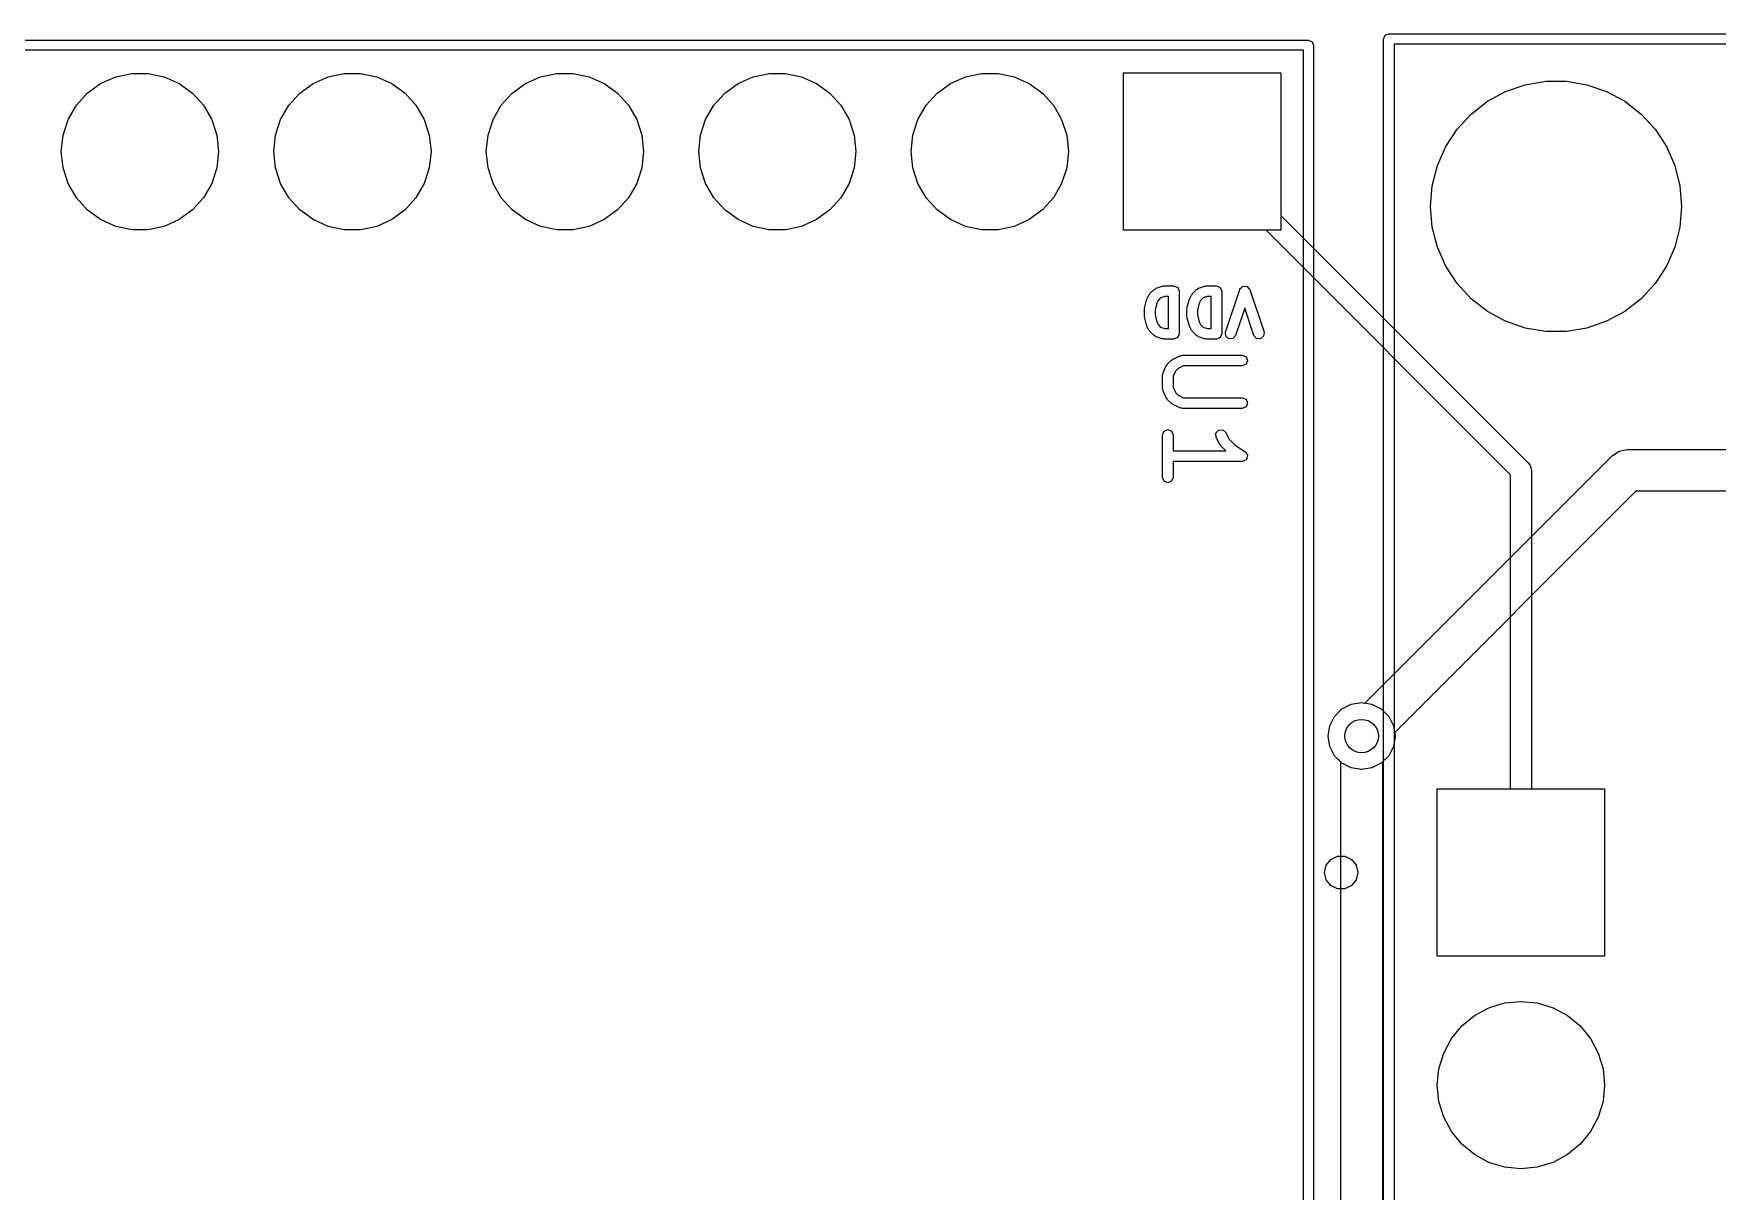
# Model space of a CAD drawing. Extents: x 105.8 to 166.7, y -105.6 to -53.8.
# Drawn here: x 121.92 to 142.05, y -67.67 to -53.84 of the extents above; entities that cross this region are included whole.
import ezdxf

# ---------------------------------------------------------------- set-up
doc = ezdxf.new("R2010")
doc.units = 0
doc.layers.add('BLACK', color=7, linetype='CONTINUOUS')

msp = doc.modelspace()

# ---------------------------------------------------------------- linework, layer by layer
at = {"layer": 'BLACK', "linetype": 'CONTINUOUS'}
for p, q in [((106.68, -53.915), (137.16, -53.915)), ((137.16, -53.915), (137.202, -53.9326)), ((137.202, -53.9326), (137.22, -53.975)), ((138.056, -53.9), (138.075, -53.8551)), ((138.056, -104.85), (138.056, -53.9)), ((138.075, -53.8551), (138.12, -53.8365)), ((138.12, -53.8365), (149.189, -53.8365)), ((137.1, -54.035), (106.74, -54.035)), ((137.1, -71.695), (137.1, -54.035)), ((137.22, -53.975), (137.22, -71.755)), ((138.183, -53.9635), (138.183, -104.786)), ((149.129, -53.9635), (138.183, -53.9635)), ((122.9, -54.3512), (123.092, -54.3103)), ((122.9, -54.3512), (123.092, -54.3103)), ((122.9, -54.3512), (123.092, -54.3103)), ((122.9, -54.3512), (123.092, -54.3103)), ((123.092, -54.3103), (123.288, -54.3103)), ((123.092, -54.3103), (123.288, -54.3103)), ((123.092, -54.3103), (123.288, -54.3103)), ((123.092, -54.3103), (123.288, -54.3103)), ((123.288, -54.3103), (123.48, -54.3512)), ((123.288, -54.3103), (123.48, -54.3512)), ((123.288, -54.3103), (123.48, -54.3512)), ((123.288, -54.3103), (123.48, -54.3512)), ((125.44, -54.3512), (125.632, -54.3103)), ((125.44, -54.3512), (125.632, -54.3103)), ((125.44, -54.3512), (125.632, -54.3103)), ((125.44, -54.3512), (125.632, -54.3103)), ((125.632, -54.3103), (125.828, -54.3103)), ((125.632, -54.3103), (125.828, -54.3103)), ((125.632, -54.3103), (125.828, -54.3103)), ((125.632, -54.3103), (125.828, -54.3103)), ((125.828, -54.3103), (126.02, -54.3512)), ((125.828, -54.3103), (126.02, -54.3512)), ((125.828, -54.3103), (126.02, -54.3512)), ((125.828, -54.3103), (126.02, -54.3512)), ((127.98, -54.3512), (128.172, -54.3103)), ((127.98, -54.3512), (128.172, -54.3103)), ((127.98, -54.3512), (128.172, -54.3103)), ((127.98, -54.3512), (128.172, -54.3103)), ((128.172, -54.3103), (128.368, -54.3103)), ((128.172, -54.3103), (128.368, -54.3103)), ((128.172, -54.3103), (128.368, -54.3103)), ((128.172, -54.3103), (128.368, -54.3103)), ((128.368, -54.3103), (128.56, -54.3512)), ((128.368, -54.3103), (128.56, -54.3512)), ((128.368, -54.3103), (128.56, -54.3512)), ((128.368, -54.3103), (128.56, -54.3512)), ((130.52, -54.3512), (130.712, -54.3103)), ((130.52, -54.3512), (130.712, -54.3103)), ((130.52, -54.3512), (130.712, -54.3103)), ((130.52, -54.3512), (130.712, -54.3103)), ((130.712, -54.3103), (130.908, -54.3103)), ((130.712, -54.3103), (130.908, -54.3103)), ((130.712, -54.3103), (130.908, -54.3103)), ((130.712, -54.3103), (130.908, -54.3103)), ((130.908, -54.3103), (131.1, -54.3512)), ((130.908, -54.3103), (131.1, -54.3512)), ((130.908, -54.3103), (131.1, -54.3512)), ((130.908, -54.3103), (131.1, -54.3512)), ((133.06, -54.3512), (133.252, -54.3103)), ((133.06, -54.3512), (133.252, -54.3103)), ((133.06, -54.3512), (133.252, -54.3103)), ((133.06, -54.3512), (133.252, -54.3103)), ((133.252, -54.3103), (133.448, -54.3103)), ((133.252, -54.3103), (133.448, -54.3103)), ((133.252, -54.3103), (133.448, -54.3103)), ((133.252, -54.3103), (133.448, -54.3103)), ((133.448, -54.3103), (133.64, -54.3512)), ((133.448, -54.3103), (133.64, -54.3512)), ((133.448, -54.3103), (133.64, -54.3512)), ((133.448, -54.3103), (133.64, -54.3512)), ((134.95, -56.1848), (134.95, -54.3052)), ((134.95, -54.3052), (136.83, -54.3052)), ((134.95, -56.1848), (134.95, -54.3052)), ((134.95, -54.3052), (136.83, -54.3052)), ((134.95, -56.1848), (134.95, -54.3052)), ((134.95, -54.3052), (136.83, -54.3052)), ((134.95, -56.1848), (134.95, -54.3052)), ((134.95, -54.3052), (136.83, -54.3052)), ((136.83, -54.3052), (136.83, -56.008)), ((136.83, -54.3052), (136.83, -56.1848)), ((136.83, -54.3052), (136.83, -56.1848)), ((136.83, -54.3052), (136.83, -56.1848)), ((122.43, -54.6926), (122.561, -54.5466)), ((122.43, -54.6926), (122.561, -54.5466)), ((122.43, -54.6926), (122.561, -54.5466)), ((122.43, -54.6926), (122.561, -54.5466)), ((122.561, -54.5466), (122.72, -54.4311)), ((122.561, -54.5466), (122.72, -54.4311)), ((122.561, -54.5466), (122.72, -54.4311)), ((122.561, -54.5466), (122.72, -54.4311)), ((122.72, -54.4311), (122.9, -54.3512)), ((122.72, -54.4311), (122.9, -54.3512)), ((122.72, -54.4311), (122.9, -54.3512)), ((122.72, -54.4311), (122.9, -54.3512)), ((123.48, -54.3512), (123.66, -54.4311)), ((123.48, -54.3512), (123.66, -54.4311)), ((123.48, -54.3512), (123.66, -54.4311)), ((123.48, -54.3512), (123.66, -54.4311)), ((123.66, -54.4311), (123.819, -54.5466)), ((123.66, -54.4311), (123.819, -54.5466)), ((123.66, -54.4311), (123.819, -54.5466)), ((123.66, -54.4311), (123.819, -54.5466)), ((123.819, -54.5466), (123.95, -54.6926)), ((123.819, -54.5466), (123.95, -54.6926)), ((123.819, -54.5466), (123.95, -54.6926)), ((123.819, -54.5466), (123.95, -54.6926)), ((124.97, -54.6926), (125.101, -54.5466)), ((124.97, -54.6926), (125.101, -54.5466)), ((124.97, -54.6926), (125.101, -54.5466)), ((124.97, -54.6926), (125.101, -54.5466)), ((125.101, -54.5466), (125.26, -54.4311)), ((125.101, -54.5466), (125.26, -54.4311)), ((125.101, -54.5466), (125.26, -54.4311)), ((125.101, -54.5466), (125.26, -54.4311)), ((125.26, -54.4311), (125.44, -54.3512)), ((125.26, -54.4311), (125.44, -54.3512)), ((125.26, -54.4311), (125.44, -54.3512)), ((125.26, -54.4311), (125.44, -54.3512)), ((126.02, -54.3512), (126.2, -54.4311)), ((126.02, -54.3512), (126.2, -54.4311)), ((126.02, -54.3512), (126.2, -54.4311)), ((126.02, -54.3512), (126.2, -54.4311)), ((126.2, -54.4311), (126.359, -54.5466)), ((126.2, -54.4311), (126.359, -54.5466)), ((126.2, -54.4311), (126.359, -54.5466)), ((126.2, -54.4311), (126.359, -54.5466)), ((126.359, -54.5466), (126.49, -54.6926)), ((126.359, -54.5466), (126.49, -54.6926)), ((126.359, -54.5466), (126.49, -54.6926)), ((126.359, -54.5466), (126.49, -54.6926)), ((127.51, -54.6926), (127.641, -54.5466)), ((127.51, -54.6926), (127.641, -54.5466)), ((127.51, -54.6926), (127.641, -54.5466)), ((127.51, -54.6926), (127.641, -54.5466)), ((127.641, -54.5466), (127.8, -54.4311)), ((127.641, -54.5466), (127.8, -54.4311)), ((127.641, -54.5466), (127.8, -54.4311)), ((127.641, -54.5466), (127.8, -54.4311)), ((127.8, -54.4311), (127.98, -54.3512)), ((127.8, -54.4311), (127.98, -54.3512)), ((127.8, -54.4311), (127.98, -54.3512)), ((127.8, -54.4311), (127.98, -54.3512)), ((128.56, -54.3512), (128.74, -54.4311)), ((128.56, -54.3512), (128.74, -54.4311)), ((128.56, -54.3512), (128.74, -54.4311)), ((128.56, -54.3512), (128.74, -54.4311)), ((128.74, -54.4311), (128.899, -54.5466)), ((128.74, -54.4311), (128.899, -54.5466)), ((128.74, -54.4311), (128.899, -54.5466)), ((128.74, -54.4311), (128.899, -54.5466)), ((128.899, -54.5466), (129.03, -54.6926)), ((128.899, -54.5466), (129.03, -54.6926)), ((128.899, -54.5466), (129.03, -54.6926)), ((128.899, -54.5466), (129.03, -54.6926)), ((130.05, -54.6926), (130.181, -54.5466)), ((130.05, -54.6926), (130.181, -54.5466)), ((130.05, -54.6926), (130.181, -54.5466)), ((130.05, -54.6926), (130.181, -54.5466)), ((130.181, -54.5466), (130.34, -54.4311)), ((130.181, -54.5466), (130.34, -54.4311)), ((130.181, -54.5466), (130.34, -54.4311)), ((130.181, -54.5466), (130.34, -54.4311)), ((130.34, -54.4311), (130.52, -54.3512)), ((130.34, -54.4311), (130.52, -54.3512)), ((130.34, -54.4311), (130.52, -54.3512)), ((130.34, -54.4311), (130.52, -54.3512)), ((131.1, -54.3512), (131.28, -54.4311)), ((131.1, -54.3512), (131.28, -54.4311)), ((131.1, -54.3512), (131.28, -54.4311)), ((131.1, -54.3512), (131.28, -54.4311)), ((131.28, -54.4311), (131.439, -54.5466)), ((131.28, -54.4311), (131.439, -54.5466)), ((131.28, -54.4311), (131.439, -54.5466)), ((131.28, -54.4311), (131.439, -54.5466)), ((131.439, -54.5466), (131.57, -54.6926)), ((131.439, -54.5466), (131.57, -54.6926)), ((131.439, -54.5466), (131.57, -54.6926)), ((131.439, -54.5466), (131.57, -54.6926)), ((132.59, -54.6926), (132.721, -54.5466)), ((132.59, -54.6926), (132.721, -54.5466)), ((132.59, -54.6926), (132.721, -54.5466)), ((132.59, -54.6926), (132.721, -54.5466)), ((132.721, -54.5466), (132.88, -54.4311)), ((132.721, -54.5466), (132.88, -54.4311)), ((132.721, -54.5466), (132.88, -54.4311)), ((132.721, -54.5466), (132.88, -54.4311)), ((132.88, -54.4311), (133.06, -54.3512)), ((132.88, -54.4311), (133.06, -54.3512)), ((132.88, -54.4311), (133.06, -54.3512)), ((132.88, -54.4311), (133.06, -54.3512)), ((133.64, -54.3512), (133.82, -54.4311)), ((133.64, -54.3512), (133.82, -54.4311)), ((133.64, -54.3512), (133.82, -54.4311)), ((133.64, -54.3512), (133.82, -54.4311)), ((133.82, -54.4311), (133.979, -54.5466)), ((133.82, -54.4311), (133.979, -54.5466)), ((133.82, -54.4311), (133.979, -54.5466)), ((133.82, -54.4311), (133.979, -54.5466)), ((133.979, -54.5466), (134.11, -54.6926)), ((133.979, -54.5466), (134.11, -54.6926)), ((133.979, -54.5466), (134.11, -54.6926)), ((133.979, -54.5466), (134.11, -54.6926)), ((139.3, -54.6442), (139.517, -54.5263)), ((139.3, -54.6442), (139.517, -54.5263)), ((139.517, -54.5263), (139.752, -54.4459)), ((139.517, -54.5263), (139.752, -54.4459)), ((139.752, -54.4459), (139.996, -54.4051)), ((139.752, -54.4459), (139.996, -54.4051)), ((139.996, -54.4051), (140.244, -54.4051)), ((139.996, -54.4051), (140.244, -54.4051)), ((140.244, -54.4051), (140.488, -54.4459)), ((140.244, -54.4051), (140.488, -54.4459)), ((140.488, -54.4459), (140.723, -54.5263)), ((140.488, -54.4459), (140.723, -54.5263)), ((140.723, -54.5263), (140.94, -54.6442)), ((140.723, -54.5263), (140.94, -54.6442)), ((122.331, -54.8627), (122.43, -54.6926)), ((122.331, -54.8627), (122.43, -54.6926)), ((122.331, -54.8627), (122.43, -54.6926)), ((122.331, -54.8627), (122.43, -54.6926)), ((123.95, -54.6926), (124.049, -54.8627)), ((123.95, -54.6926), (124.049, -54.8627)), ((123.95, -54.6926), (124.049, -54.8627)), ((123.95, -54.6926), (124.049, -54.8627)), ((124.871, -54.8627), (124.97, -54.6926)), ((124.871, -54.8627), (124.97, -54.6926)), ((124.871, -54.8627), (124.97, -54.6926)), ((124.871, -54.8627), (124.97, -54.6926)), ((126.49, -54.6926), (126.589, -54.8627)), ((126.49, -54.6926), (126.589, -54.8627)), ((126.49, -54.6926), (126.589, -54.8627)), ((126.49, -54.6926), (126.589, -54.8627)), ((127.411, -54.8627), (127.51, -54.6926)), ((127.411, -54.8627), (127.51, -54.6926)), ((127.411, -54.8627), (127.51, -54.6926)), ((127.411, -54.8627), (127.51, -54.6926)), ((129.03, -54.6926), (129.129, -54.8627)), ((129.03, -54.6926), (129.129, -54.8627)), ((129.03, -54.6926), (129.129, -54.8627)), ((129.03, -54.6926), (129.129, -54.8627)), ((129.951, -54.8627), (130.05, -54.6926)), ((129.951, -54.8627), (130.05, -54.6926)), ((129.951, -54.8627), (130.05, -54.6926)), ((129.951, -54.8627), (130.05, -54.6926)), ((131.57, -54.6926), (131.669, -54.8627)), ((131.57, -54.6926), (131.669, -54.8627)), ((131.57, -54.6926), (131.669, -54.8627)), ((131.57, -54.6926), (131.669, -54.8627)), ((132.491, -54.8627), (132.59, -54.6926)), ((132.491, -54.8627), (132.59, -54.6926)), ((132.491, -54.8627), (132.59, -54.6926)), ((132.491, -54.8627), (132.59, -54.6926)), ((134.11, -54.6926), (134.209, -54.8627)), ((134.11, -54.6926), (134.209, -54.8627)), ((134.11, -54.6926), (134.209, -54.8627)), ((134.11, -54.6926), (134.209, -54.8627)), ((139.104, -54.7964), (139.3, -54.6442)), ((139.104, -54.7964), (139.3, -54.6442)), ((140.94, -54.6442), (141.136, -54.7964)), ((140.94, -54.6442), (141.136, -54.7964)), ((122.271, -55.0496), (122.331, -54.8627)), ((122.271, -55.0496), (122.331, -54.8627)), ((122.271, -55.0496), (122.331, -54.8627)), ((122.271, -55.0496), (122.331, -54.8627)), ((124.049, -54.8627), (124.109, -55.0496)), ((124.049, -54.8627), (124.109, -55.0496)), ((124.049, -54.8627), (124.109, -55.0496)), ((124.049, -54.8627), (124.109, -55.0496)), ((124.811, -55.0496), (124.871, -54.8627)), ((124.811, -55.0496), (124.871, -54.8627)), ((124.811, -55.0496), (124.871, -54.8627)), ((124.811, -55.0496), (124.871, -54.8627)), ((126.589, -54.8627), (126.649, -55.0496)), ((126.589, -54.8627), (126.649, -55.0496)), ((126.589, -54.8627), (126.649, -55.0496)), ((126.589, -54.8627), (126.649, -55.0496)), ((127.351, -55.0496), (127.411, -54.8627)), ((127.351, -55.0496), (127.411, -54.8627)), ((127.351, -55.0496), (127.411, -54.8627)), ((127.351, -55.0496), (127.411, -54.8627)), ((129.129, -54.8627), (129.189, -55.0496)), ((129.129, -54.8627), (129.189, -55.0496)), ((129.129, -54.8627), (129.189, -55.0496)), ((129.129, -54.8627), (129.189, -55.0496)), ((129.891, -55.0496), (129.951, -54.8627)), ((129.891, -55.0496), (129.951, -54.8627)), ((129.891, -55.0496), (129.951, -54.8627)), ((129.891, -55.0496), (129.951, -54.8627)), ((131.669, -54.8627), (131.729, -55.0496)), ((131.669, -54.8627), (131.729, -55.0496)), ((131.669, -54.8627), (131.729, -55.0496)), ((131.669, -54.8627), (131.729, -55.0496)), ((132.431, -55.0496), (132.491, -54.8627)), ((132.431, -55.0496), (132.491, -54.8627)), ((132.431, -55.0496), (132.491, -54.8627)), ((132.431, -55.0496), (132.491, -54.8627)), ((134.209, -54.8627), (134.269, -55.0496)), ((134.209, -54.8627), (134.269, -55.0496)), ((134.209, -54.8627), (134.269, -55.0496)), ((134.209, -54.8627), (134.269, -55.0496)), ((138.936, -54.9787), (139.104, -54.7964)), ((138.936, -54.9787), (139.104, -54.7964)), ((141.136, -54.7964), (141.304, -54.9787)), ((141.136, -54.7964), (141.304, -54.9787)), ((122.25, -55.245), (122.271, -55.0496)), ((122.25, -55.245), (122.271, -55.0496)), ((122.25, -55.245), (122.271, -55.0496)), ((122.25, -55.245), (122.271, -55.0496)), ((124.109, -55.0496), (124.13, -55.245)), ((124.109, -55.0496), (124.13, -55.245)), ((124.109, -55.0496), (124.13, -55.245)), ((124.109, -55.0496), (124.13, -55.245)), ((124.79, -55.245), (124.811, -55.0496)), ((124.79, -55.245), (124.811, -55.0496)), ((124.79, -55.245), (124.811, -55.0496)), ((124.79, -55.245), (124.811, -55.0496)), ((126.649, -55.0496), (126.67, -55.245)), ((126.649, -55.0496), (126.67, -55.245)), ((126.649, -55.0496), (126.67, -55.245)), ((126.649, -55.0496), (126.67, -55.245)), ((127.33, -55.245), (127.351, -55.0496)), ((127.33, -55.245), (127.351, -55.0496)), ((127.33, -55.245), (127.351, -55.0496)), ((127.33, -55.245), (127.351, -55.0496)), ((129.189, -55.0496), (129.21, -55.245)), ((129.189, -55.0496), (129.21, -55.245)), ((129.189, -55.0496), (129.21, -55.245)), ((129.189, -55.0496), (129.21, -55.245)), ((129.87, -55.245), (129.891, -55.0496)), ((129.87, -55.245), (129.891, -55.0496)), ((129.87, -55.245), (129.891, -55.0496)), ((129.87, -55.245), (129.891, -55.0496)), ((131.729, -55.0496), (131.75, -55.245)), ((131.729, -55.0496), (131.75, -55.245)), ((131.729, -55.0496), (131.75, -55.245)), ((131.729, -55.0496), (131.75, -55.245)), ((132.41, -55.245), (132.431, -55.0496)), ((132.41, -55.245), (132.431, -55.0496)), ((132.41, -55.245), (132.431, -55.0496)), ((132.41, -55.245), (132.431, -55.0496)), ((134.269, -55.0496), (134.29, -55.245)), ((134.269, -55.0496), (134.29, -55.245)), ((134.269, -55.0496), (134.29, -55.245)), ((134.269, -55.0496), (134.29, -55.245)), ((138.801, -55.1861), (138.936, -54.9787)), ((138.801, -55.1861), (138.936, -54.9787)), ((141.304, -54.9787), (141.439, -55.1861)), ((141.304, -54.9787), (141.439, -55.1861)), ((122.271, -55.4404), (122.25, -55.245)), ((122.271, -55.4404), (122.25, -55.245)), ((122.271, -55.4404), (122.25, -55.245)), ((122.271, -55.4404), (122.25, -55.245)), ((124.13, -55.245), (124.109, -55.4404)), ((124.13, -55.245), (124.109, -55.4404)), ((124.13, -55.245), (124.109, -55.4404)), ((124.13, -55.245), (124.109, -55.4404)), ((124.811, -55.4404), (124.79, -55.245)), ((124.811, -55.4404), (124.79, -55.245)), ((124.811, -55.4404), (124.79, -55.245)), ((124.811, -55.4404), (124.79, -55.245)), ((126.67, -55.245), (126.649, -55.4404)), ((126.67, -55.245), (126.649, -55.4404)), ((126.67, -55.245), (126.649, -55.4404)), ((126.67, -55.245), (126.649, -55.4404)), ((127.351, -55.4404), (127.33, -55.245)), ((127.351, -55.4404), (127.33, -55.245)), ((127.351, -55.4404), (127.33, -55.245)), ((127.351, -55.4404), (127.33, -55.245)), ((129.21, -55.245), (129.189, -55.4404)), ((129.21, -55.245), (129.189, -55.4404)), ((129.21, -55.245), (129.189, -55.4404)), ((129.21, -55.245), (129.189, -55.4404)), ((129.891, -55.4404), (129.87, -55.245)), ((129.891, -55.4404), (129.87, -55.245)), ((129.891, -55.4404), (129.87, -55.245)), ((129.891, -55.4404), (129.87, -55.245)), ((131.75, -55.245), (131.729, -55.4404)), ((131.75, -55.245), (131.729, -55.4404)), ((131.75, -55.245), (131.729, -55.4404)), ((131.75, -55.245), (131.729, -55.4404)), ((132.431, -55.4404), (132.41, -55.245)), ((132.431, -55.4404), (132.41, -55.245)), ((132.431, -55.4404), (132.41, -55.245)), ((132.431, -55.4404), (132.41, -55.245)), ((134.29, -55.245), (134.269, -55.4404)), ((134.29, -55.245), (134.269, -55.4404)), ((134.29, -55.245), (134.269, -55.4404)), ((134.29, -55.245), (134.269, -55.4404)), ((138.701, -55.413), (138.801, -55.1861)), ((138.701, -55.413), (138.801, -55.1861)), ((141.439, -55.1861), (141.539, -55.413)), ((141.439, -55.1861), (141.539, -55.413)), ((122.331, -55.6273), (122.271, -55.4404)), ((122.331, -55.6273), (122.271, -55.4404)), ((122.331, -55.6273), (122.271, -55.4404)), ((122.331, -55.6273), (122.271, -55.4404)), ((124.109, -55.4404), (124.049, -55.6273)), ((124.109, -55.4404), (124.049, -55.6273)), ((124.109, -55.4404), (124.049, -55.6273)), ((124.109, -55.4404), (124.049, -55.6273)), ((124.871, -55.6273), (124.811, -55.4404)), ((124.871, -55.6273), (124.811, -55.4404)), ((124.871, -55.6273), (124.811, -55.4404)), ((124.871, -55.6273), (124.811, -55.4404)), ((126.649, -55.4404), (126.589, -55.6273)), ((126.649, -55.4404), (126.589, -55.6273)), ((126.649, -55.4404), (126.589, -55.6273)), ((126.649, -55.4404), (126.589, -55.6273)), ((127.411, -55.6273), (127.351, -55.4404)), ((127.411, -55.6273), (127.351, -55.4404)), ((127.411, -55.6273), (127.351, -55.4404)), ((127.411, -55.6273), (127.351, -55.4404)), ((129.189, -55.4404), (129.129, -55.6273)), ((129.189, -55.4404), (129.129, -55.6273)), ((129.189, -55.4404), (129.129, -55.6273)), ((129.189, -55.4404), (129.129, -55.6273)), ((129.951, -55.6273), (129.891, -55.4404)), ((129.951, -55.6273), (129.891, -55.4404)), ((129.951, -55.6273), (129.891, -55.4404)), ((129.951, -55.6273), (129.891, -55.4404)), ((131.729, -55.4404), (131.669, -55.6273)), ((131.729, -55.4404), (131.669, -55.6273)), ((131.729, -55.4404), (131.669, -55.6273)), ((131.729, -55.4404), (131.669, -55.6273)), ((132.491, -55.6273), (132.431, -55.4404)), ((132.491, -55.6273), (132.431, -55.4404)), ((132.491, -55.6273), (132.431, -55.4404)), ((132.491, -55.6273), (132.431, -55.4404)), ((134.269, -55.4404), (134.209, -55.6273)), ((134.269, -55.4404), (134.209, -55.6273)), ((134.269, -55.4404), (134.209, -55.6273)), ((134.269, -55.4404), (134.209, -55.6273)), ((138.64, -55.6531), (138.701, -55.413)), ((138.64, -55.6531), (138.701, -55.413)), ((141.539, -55.413), (141.6, -55.6531)), ((141.539, -55.413), (141.6, -55.6531)), ((122.43, -55.7974), (122.331, -55.6273)), ((122.43, -55.7974), (122.331, -55.6273)), ((122.43, -55.7974), (122.331, -55.6273)), ((122.43, -55.7974), (122.331, -55.6273)), ((124.049, -55.6273), (123.95, -55.7974)), ((124.049, -55.6273), (123.95, -55.7974)), ((124.049, -55.6273), (123.95, -55.7974)), ((124.049, -55.6273), (123.95, -55.7974)), ((124.97, -55.7974), (124.871, -55.6273)), ((124.97, -55.7974), (124.871, -55.6273)), ((124.97, -55.7974), (124.871, -55.6273)), ((124.97, -55.7974), (124.871, -55.6273)), ((126.589, -55.6273), (126.49, -55.7974)), ((126.589, -55.6273), (126.49, -55.7974)), ((126.589, -55.6273), (126.49, -55.7974)), ((126.589, -55.6273), (126.49, -55.7974)), ((127.51, -55.7974), (127.411, -55.6273)), ((127.51, -55.7974), (127.411, -55.6273)), ((127.51, -55.7974), (127.411, -55.6273)), ((127.51, -55.7974), (127.411, -55.6273)), ((129.129, -55.6273), (129.03, -55.7974)), ((129.129, -55.6273), (129.03, -55.7974)), ((129.129, -55.6273), (129.03, -55.7974)), ((129.129, -55.6273), (129.03, -55.7974)), ((130.05, -55.7974), (129.951, -55.6273)), ((130.05, -55.7974), (129.951, -55.6273)), ((130.05, -55.7974), (129.951, -55.6273)), ((130.05, -55.7974), (129.951, -55.6273)), ((131.669, -55.6273), (131.57, -55.7974)), ((131.669, -55.6273), (131.57, -55.7974)), ((131.669, -55.6273), (131.57, -55.7974)), ((131.669, -55.6273), (131.57, -55.7974)), ((132.59, -55.7974), (132.491, -55.6273)), ((132.59, -55.7974), (132.491, -55.6273)), ((132.59, -55.7974), (132.491, -55.6273)), ((132.59, -55.7974), (132.491, -55.6273)), ((134.209, -55.6273), (134.11, -55.7974)), ((134.209, -55.6273), (134.11, -55.7974)), ((134.209, -55.6273), (134.11, -55.7974)), ((134.209, -55.6273), (134.11, -55.7974)), ((138.62, -55.9), (138.64, -55.6531)), ((138.62, -55.9), (138.64, -55.6531)), ((141.6, -55.6531), (141.62, -55.9)), ((141.6, -55.6531), (141.62, -55.9)), ((122.561, -55.9434), (122.43, -55.7974)), ((122.561, -55.9434), (122.43, -55.7974)), ((122.561, -55.9434), (122.43, -55.7974)), ((122.561, -55.9434), (122.43, -55.7974)), ((122.72, -56.0589), (122.561, -55.9434)), ((122.72, -56.0589), (122.561, -55.9434)), ((122.72, -56.0589), (122.561, -55.9434)), ((122.72, -56.0589), (122.561, -55.9434)), ((123.819, -55.9434), (123.66, -56.0589)), ((123.819, -55.9434), (123.66, -56.0589)), ((123.819, -55.9434), (123.66, -56.0589)), ((123.819, -55.9434), (123.66, -56.0589)), ((123.95, -55.7974), (123.819, -55.9434)), ((123.95, -55.7974), (123.819, -55.9434)), ((123.95, -55.7974), (123.819, -55.9434)), ((123.95, -55.7974), (123.819, -55.9434)), ((125.101, -55.9434), (124.97, -55.7974)), ((125.101, -55.9434), (124.97, -55.7974)), ((125.101, -55.9434), (124.97, -55.7974)), ((125.101, -55.9434), (124.97, -55.7974)), ((125.26, -56.0589), (125.101, -55.9434)), ((125.26, -56.0589), (125.101, -55.9434)), ((125.26, -56.0589), (125.101, -55.9434)), ((125.26, -56.0589), (125.101, -55.9434)), ((126.359, -55.9434), (126.2, -56.0589)), ((126.359, -55.9434), (126.2, -56.0589)), ((126.359, -55.9434), (126.2, -56.0589)), ((126.359, -55.9434), (126.2, -56.0589)), ((126.49, -55.7974), (126.359, -55.9434)), ((126.49, -55.7974), (126.359, -55.9434)), ((126.49, -55.7974), (126.359, -55.9434)), ((126.49, -55.7974), (126.359, -55.9434)), ((127.641, -55.9434), (127.51, -55.7974)), ((127.641, -55.9434), (127.51, -55.7974)), ((127.641, -55.9434), (127.51, -55.7974)), ((127.641, -55.9434), (127.51, -55.7974)), ((127.8, -56.0589), (127.641, -55.9434)), ((127.8, -56.0589), (127.641, -55.9434)), ((127.8, -56.0589), (127.641, -55.9434)), ((127.8, -56.0589), (127.641, -55.9434)), ((128.899, -55.9434), (128.74, -56.0589)), ((128.899, -55.9434), (128.74, -56.0589)), ((128.899, -55.9434), (128.74, -56.0589)), ((128.899, -55.9434), (128.74, -56.0589)), ((129.03, -55.7974), (128.899, -55.9434)), ((129.03, -55.7974), (128.899, -55.9434)), ((129.03, -55.7974), (128.899, -55.9434)), ((129.03, -55.7974), (128.899, -55.9434)), ((130.181, -55.9434), (130.05, -55.7974)), ((130.181, -55.9434), (130.05, -55.7974)), ((130.181, -55.9434), (130.05, -55.7974)), ((130.181, -55.9434), (130.05, -55.7974)), ((130.34, -56.0589), (130.181, -55.9434)), ((130.34, -56.0589), (130.181, -55.9434)), ((130.34, -56.0589), (130.181, -55.9434)), ((130.34, -56.0589), (130.181, -55.9434)), ((131.439, -55.9434), (131.28, -56.0589)), ((131.439, -55.9434), (131.28, -56.0589)), ((131.439, -55.9434), (131.28, -56.0589)), ((131.439, -55.9434), (131.28, -56.0589)), ((131.57, -55.7974), (131.439, -55.9434)), ((131.57, -55.7974), (131.439, -55.9434)), ((131.57, -55.7974), (131.439, -55.9434)), ((131.57, -55.7974), (131.439, -55.9434)), ((132.721, -55.9434), (132.59, -55.7974)), ((132.721, -55.9434), (132.59, -55.7974)), ((132.721, -55.9434), (132.59, -55.7974)), ((132.721, -55.9434), (132.59, -55.7974)), ((132.88, -56.0589), (132.721, -55.9434)), ((132.88, -56.0589), (132.721, -55.9434)), ((132.88, -56.0589), (132.721, -55.9434)), ((132.88, -56.0589), (132.721, -55.9434)), ((133.979, -55.9434), (133.82, -56.0589)), ((133.979, -55.9434), (133.82, -56.0589)), ((133.979, -55.9434), (133.82, -56.0589)), ((133.979, -55.9434), (133.82, -56.0589)), ((134.11, -55.7974), (133.979, -55.9434)), ((134.11, -55.7974), (133.979, -55.9434)), ((134.11, -55.7974), (133.979, -55.9434)), ((134.11, -55.7974), (133.979, -55.9434)), ((138.64, -56.1469), (138.62, -55.9)), ((138.64, -56.1469), (138.62, -55.9)), ((141.62, -55.9), (141.6, -56.1469)), ((141.62, -55.9), (141.6, -56.1469)), ((122.9, -56.1388), (122.72, -56.0589)), ((122.9, -56.1388), (122.72, -56.0589)), ((122.9, -56.1388), (122.72, -56.0589)), ((122.9, -56.1388), (122.72, -56.0589)), ((123.092, -56.1797), (122.9, -56.1388)), ((123.092, -56.1797), (122.9, -56.1388)), ((123.092, -56.1797), (122.9, -56.1388)), ((123.092, -56.1797), (122.9, -56.1388)), ((123.48, -56.1388), (123.288, -56.1797)), ((123.48, -56.1388), (123.288, -56.1797)), ((123.48, -56.1388), (123.288, -56.1797)), ((123.48, -56.1388), (123.288, -56.1797)), ((123.66, -56.0589), (123.48, -56.1388)), ((123.66, -56.0589), (123.48, -56.1388)), ((123.66, -56.0589), (123.48, -56.1388)), ((123.66, -56.0589), (123.48, -56.1388)), ((125.44, -56.1388), (125.26, -56.0589)), ((125.44, -56.1388), (125.26, -56.0589)), ((125.44, -56.1388), (125.26, -56.0589)), ((125.44, -56.1388), (125.26, -56.0589)), ((125.632, -56.1797), (125.44, -56.1388)), ((125.632, -56.1797), (125.44, -56.1388)), ((125.632, -56.1797), (125.44, -56.1388)), ((125.632, -56.1797), (125.44, -56.1388)), ((126.02, -56.1388), (125.828, -56.1797)), ((126.02, -56.1388), (125.828, -56.1797)), ((126.02, -56.1388), (125.828, -56.1797)), ((126.02, -56.1388), (125.828, -56.1797)), ((126.2, -56.0589), (126.02, -56.1388)), ((126.2, -56.0589), (126.02, -56.1388)), ((126.2, -56.0589), (126.02, -56.1388)), ((126.2, -56.0589), (126.02, -56.1388)), ((127.98, -56.1388), (127.8, -56.0589)), ((127.98, -56.1388), (127.8, -56.0589)), ((127.98, -56.1388), (127.8, -56.0589)), ((127.98, -56.1388), (127.8, -56.0589)), ((128.172, -56.1797), (127.98, -56.1388)), ((128.172, -56.1797), (127.98, -56.1388)), ((128.172, -56.1797), (127.98, -56.1388)), ((128.172, -56.1797), (127.98, -56.1388)), ((128.56, -56.1388), (128.368, -56.1797)), ((128.56, -56.1388), (128.368, -56.1797)), ((128.56, -56.1388), (128.368, -56.1797)), ((128.56, -56.1388), (128.368, -56.1797)), ((128.74, -56.0589), (128.56, -56.1388)), ((128.74, -56.0589), (128.56, -56.1388)), ((128.74, -56.0589), (128.56, -56.1388)), ((128.74, -56.0589), (128.56, -56.1388)), ((130.52, -56.1388), (130.34, -56.0589)), ((130.52, -56.1388), (130.34, -56.0589)), ((130.52, -56.1388), (130.34, -56.0589)), ((130.52, -56.1388), (130.34, -56.0589)), ((130.712, -56.1797), (130.52, -56.1388)), ((130.712, -56.1797), (130.52, -56.1388)), ((130.712, -56.1797), (130.52, -56.1388)), ((130.712, -56.1797), (130.52, -56.1388)), ((131.1, -56.1388), (130.908, -56.1797)), ((131.1, -56.1388), (130.908, -56.1797)), ((131.1, -56.1388), (130.908, -56.1797)), ((131.1, -56.1388), (130.908, -56.1797)), ((131.28, -56.0589), (131.1, -56.1388)), ((131.28, -56.0589), (131.1, -56.1388)), ((131.28, -56.0589), (131.1, -56.1388)), ((131.28, -56.0589), (131.1, -56.1388)), ((133.06, -56.1388), (132.88, -56.0589)), ((133.06, -56.1388), (132.88, -56.0589)), ((133.06, -56.1388), (132.88, -56.0589)), ((133.06, -56.1388), (132.88, -56.0589)), ((133.252, -56.1797), (133.06, -56.1388)), ((133.252, -56.1797), (133.06, -56.1388)), ((133.252, -56.1797), (133.06, -56.1388)), ((133.252, -56.1797), (133.06, -56.1388)), ((133.64, -56.1388), (133.448, -56.1797)), ((133.64, -56.1388), (133.448, -56.1797)), ((133.64, -56.1388), (133.448, -56.1797)), ((133.64, -56.1388), (133.448, -56.1797)), ((133.82, -56.0589), (133.64, -56.1388)), ((133.82, -56.0589), (133.64, -56.1388)), ((133.82, -56.0589), (133.64, -56.1388)), ((133.82, -56.0589), (133.64, -56.1388)), ((136.83, -56.008), (139.788, -58.9666)), ((138.701, -56.387), (138.64, -56.1469)), ((138.701, -56.387), (138.64, -56.1469)), ((141.6, -56.1469), (141.539, -56.387)), ((141.6, -56.1469), (141.539, -56.387)), ((123.288, -56.1797), (123.092, -56.1797)), ((123.288, -56.1797), (123.092, -56.1797)), ((123.288, -56.1797), (123.092, -56.1797)), ((123.288, -56.1797), (123.092, -56.1797)), ((125.828, -56.1797), (125.632, -56.1797)), ((125.828, -56.1797), (125.632, -56.1797)), ((125.828, -56.1797), (125.632, -56.1797)), ((125.828, -56.1797), (125.632, -56.1797)), ((128.368, -56.1797), (128.172, -56.1797)), ((128.368, -56.1797), (128.172, -56.1797)), ((128.368, -56.1797), (128.172, -56.1797)), ((128.368, -56.1797), (128.172, -56.1797)), ((130.908, -56.1797), (130.712, -56.1797)), ((130.908, -56.1797), (130.712, -56.1797)), ((130.908, -56.1797), (130.712, -56.1797)), ((130.908, -56.1797), (130.712, -56.1797)), ((133.448, -56.1797), (133.252, -56.1797)), ((133.448, -56.1797), (133.252, -56.1797)), ((133.448, -56.1797), (133.252, -56.1797)), ((133.448, -56.1797), (133.252, -56.1797)), ((136.653, -56.1848), (134.95, -56.1848)), ((136.83, -56.1848), (134.95, -56.1848)), ((136.83, -56.1848), (134.95, -56.1848)), ((136.83, -56.1848), (134.95, -56.1848)), ((139.575, -59.1068), (136.653, -56.1848)), ((138.801, -56.6139), (138.701, -56.387)), ((138.801, -56.6139), (138.701, -56.387)), ((141.539, -56.387), (141.439, -56.6139)), ((141.539, -56.387), (141.439, -56.6139)), ((138.936, -56.8213), (138.801, -56.6139)), ((138.936, -56.8213), (138.801, -56.6139)), ((141.439, -56.6139), (141.304, -56.8213)), ((141.439, -56.6139), (141.304, -56.8213)), ((135.228, -57.0075), (135.253, -56.9592)), ((135.253, -56.9592), (135.261, -56.9523)), ((135.261, -56.9523), (135.265, -56.9427)), ((135.265, -56.9427), (135.313, -56.8943)), ((135.313, -56.8943), (135.327, -56.8886)), ((135.327, -56.8886), (135.338, -56.8789)), ((135.338, -56.8789), (135.41, -56.8547)), ((135.41, -56.8547), (135.421, -56.8555)), ((135.421, -56.8555), (135.43, -56.8515)), ((135.43, -56.8515), (135.551, -56.8515)), ((135.551, -56.8515), (135.596, -56.8701)), ((135.596, -56.8701), (135.615, -56.915)), ((135.615, -56.915), (135.615, -57.423)), ((135.736, -57.0075), (135.761, -56.9592)), ((135.761, -56.9592), (135.769, -56.9523)), ((135.769, -56.9523), (135.773, -56.9427)), ((135.773, -56.9427), (135.821, -56.8943)), ((135.821, -56.8943), (135.835, -56.8886)), ((135.835, -56.8886), (135.846, -56.8789)), ((135.846, -56.8789), (135.918, -56.8547)), ((135.918, -56.8547), (135.929, -56.8555)), ((135.929, -56.8555), (135.938, -56.8515)), ((135.938, -56.8515), (136.059, -56.8515)), ((136.059, -56.8515), (136.104, -56.8701)), ((136.104, -56.8701), (136.123, -56.915)), ((136.123, -56.915), (136.123, -57.423)), ((136.168, -57.4029), (136.338, -56.8949)), ((136.338, -56.8949), (136.341, -56.8913)), ((136.341, -56.8866), (136.356, -56.8734)), ((136.341, -56.8913), (136.341, -56.8866)), ((136.356, -56.8734), (136.37, -56.8582)), ((136.37, -56.8582), (136.374, -56.8579)), ((136.374, -56.8579), (136.378, -56.8547)), ((136.378, -56.8547), (136.398, -56.8562)), ((136.398, -56.8562), (136.418, -56.8547)), ((136.418, -56.8547), (136.422, -56.8579)), ((136.422, -56.8579), (136.426, -56.8582)), ((136.426, -56.8582), (136.44, -56.8734)), ((136.44, -56.8734), (136.455, -56.8866)), ((136.455, -56.8866), (136.455, -56.8913)), ((136.455, -56.8913), (136.458, -56.8949)), ((136.458, -56.8949), (136.628, -57.4029)), ((139.104, -57.0036), (138.936, -56.8213)), ((139.104, -57.0036), (138.936, -56.8213)), ((141.304, -56.8213), (141.136, -57.0036)), ((141.304, -56.8213), (141.136, -57.0036)), ((135.198, -57.1327), (135.201, -57.1253)), ((135.198, -57.2053), (135.198, -57.1327)), ((135.199, -57.1173), (135.224, -57.0205)), ((135.201, -57.1253), (135.199, -57.1173)), ((135.224, -57.0205), (135.228, -57.0147)), ((135.228, -57.0147), (135.228, -57.0075)), ((135.345, -57.0581), (135.325, -57.1405)), ((135.325, -57.1405), (135.325, -57.1975)), ((135.362, -57.0252), (135.345, -57.0581)), ((135.392, -56.9947), (135.362, -57.0252)), ((135.441, -56.9785), (135.392, -56.9947)), ((135.488, -56.9785), (135.441, -56.9785)), ((135.488, -57.3595), (135.488, -56.9785)), ((135.706, -57.1327), (135.709, -57.1253)), ((135.706, -57.2053), (135.706, -57.1327)), ((135.707, -57.1173), (135.732, -57.0205)), ((135.709, -57.1253), (135.707, -57.1173)), ((135.732, -57.0205), (135.736, -57.0147)), ((135.736, -57.0147), (135.736, -57.0075)), ((135.853, -57.0581), (135.833, -57.1405)), ((135.833, -57.1405), (135.833, -57.1975)), ((135.87, -57.0252), (135.853, -57.0581)), ((135.9, -56.9947), (135.87, -57.0252)), ((135.949, -56.9785), (135.9, -56.9947)), ((135.996, -56.9785), (135.949, -56.9785)), ((135.996, -57.3595), (135.996, -56.9785)), ((136.398, -57.1158), (136.289, -57.4431)), ((136.507, -57.4431), (136.398, -57.1158)), ((139.3, -57.1557), (139.104, -57.0036)), ((139.3, -57.1557), (139.104, -57.0036)), ((139.517, -57.2737), (139.3, -57.1557)), ((139.517, -57.2737), (139.3, -57.1557)), ((140.94, -57.1557), (140.723, -57.2737)), ((140.94, -57.1557), (140.723, -57.2737)), ((141.136, -57.0036), (140.94, -57.1557)), ((141.136, -57.0036), (140.94, -57.1557)), ((135.201, -57.2127), (135.198, -57.2053)), ((135.199, -57.2207), (135.201, -57.2127)), ((135.224, -57.3174), (135.199, -57.2207)), ((135.228, -57.3232), (135.224, -57.3174)), ((135.228, -57.3304), (135.228, -57.3232)), ((135.253, -57.3788), (135.228, -57.3304)), ((135.325, -57.1975), (135.345, -57.2799)), ((135.345, -57.2799), (135.362, -57.3128)), ((135.362, -57.3128), (135.392, -57.3433)), ((135.392, -57.3433), (135.441, -57.3595)), ((135.441, -57.3595), (135.488, -57.3595)), ((135.709, -57.2127), (135.706, -57.2053)), ((135.707, -57.2207), (135.709, -57.2127)), ((135.732, -57.3174), (135.707, -57.2207)), ((135.736, -57.3232), (135.732, -57.3174)), ((135.736, -57.3304), (135.736, -57.3232)), ((135.761, -57.3788), (135.736, -57.3304)), ((135.833, -57.1975), (135.853, -57.2799)), ((135.853, -57.2799), (135.87, -57.3128)), ((135.87, -57.3128), (135.9, -57.3433)), ((135.9, -57.3433), (135.949, -57.3595)), ((135.949, -57.3595), (135.996, -57.3595)), ((139.752, -57.3541), (139.517, -57.2737)), ((139.752, -57.3541), (139.517, -57.2737)), ((139.996, -57.3949), (139.752, -57.3541)), ((139.996, -57.3949), (139.752, -57.3541)), ((140.488, -57.3541), (140.244, -57.3949)), ((140.488, -57.3541), (140.244, -57.3949)), ((140.723, -57.2737), (140.488, -57.3541)), ((140.723, -57.2737), (140.488, -57.3541)), ((135.261, -57.3857), (135.253, -57.3788)), ((135.265, -57.3953), (135.261, -57.3857)), ((135.313, -57.4437), (135.265, -57.3953)), ((135.327, -57.4494), (135.313, -57.4437)), ((135.338, -57.459), (135.327, -57.4494)), ((135.41, -57.4832), (135.338, -57.459)), ((135.421, -57.4825), (135.41, -57.4832)), ((135.43, -57.4865), (135.421, -57.4825)), ((135.551, -57.4865), (135.43, -57.4865)), ((135.596, -57.4679), (135.551, -57.4865)), ((135.615, -57.423), (135.596, -57.4679)), ((135.769, -57.3857), (135.761, -57.3788)), ((135.773, -57.3953), (135.769, -57.3857)), ((135.821, -57.4437), (135.773, -57.3953)), ((135.835, -57.4494), (135.821, -57.4437)), ((135.846, -57.459), (135.835, -57.4494)), ((135.918, -57.4832), (135.846, -57.459)), ((135.929, -57.4825), (135.918, -57.4832)), ((135.938, -57.4865), (135.929, -57.4825)), ((136.059, -57.4865), (135.938, -57.4865)), ((136.104, -57.4679), (136.059, -57.4865)), ((136.123, -57.423), (136.104, -57.4679)), ((136.172, -57.4514), (136.168, -57.4029)), ((136.209, -57.4832), (136.172, -57.4514)), ((136.257, -57.4798), (136.209, -57.4832)), ((136.289, -57.4431), (136.257, -57.4798)), ((136.539, -57.4798), (136.507, -57.4431)), ((136.587, -57.4832), (136.539, -57.4798)), ((136.624, -57.4514), (136.587, -57.4832)), ((136.628, -57.4029), (136.624, -57.4514)), ((140.244, -57.3949), (139.996, -57.3949)), ((140.244, -57.3949), (139.996, -57.3949)), ((135.476, -57.7824), (135.518, -57.7401)), ((135.518, -57.7401), (135.528, -57.7361)), ((135.528, -57.7361), (135.535, -57.7282)), ((135.535, -57.7282), (135.62, -57.6859)), ((135.62, -57.6859), (135.634, -57.6848)), ((135.634, -57.6848), (135.648, -57.6792)), ((135.648, -57.6792), (136.368, -57.6792)), ((136.368, -57.6792), (136.413, -57.6978)), ((136.413, -57.6978), (136.431, -57.7427)), ((136.431, -57.7427), (136.413, -57.7876)), ((135.415, -57.912), (135.421, -57.8983)), ((135.415, -58.0813), (135.415, -57.912)), ((135.421, -57.8983), (135.422, -57.8836)), ((135.422, -57.8836), (135.464, -57.7989)), ((135.464, -57.7989), (135.472, -57.7921)), ((135.472, -57.7921), (135.476, -57.7824)), ((135.573, -57.8649), (135.542, -57.927)), ((135.542, -57.927), (135.542, -58.0663)), ((135.601, -57.8372), (135.573, -57.8649)), ((135.663, -57.8062), (135.601, -57.8372)), ((136.368, -57.8062), (135.663, -57.8062)), ((136.413, -57.7876), (136.368, -57.8062)), ((135.421, -58.095), (135.415, -58.0813)), ((135.422, -58.1097), (135.421, -58.095)), ((135.464, -58.1944), (135.422, -58.1097)), ((135.542, -58.0663), (135.573, -58.1284)), ((135.573, -58.1284), (135.601, -58.1561)), ((135.601, -58.1561), (135.663, -58.1872)), ((135.472, -58.2012), (135.464, -58.1944)), ((135.476, -58.2109), (135.472, -58.2012)), ((135.518, -58.2532), (135.476, -58.2109)), ((135.528, -58.2572), (135.518, -58.2532)), ((135.535, -58.2651), (135.528, -58.2572)), ((135.62, -58.3075), (135.535, -58.2651)), ((135.634, -58.3085), (135.62, -58.3075)), ((135.648, -58.3142), (135.634, -58.3085)), ((136.368, -58.3142), (135.648, -58.3142)), ((135.663, -58.1872), (136.368, -58.1872)), ((136.368, -58.1872), (136.413, -58.2058)), ((136.413, -58.2956), (136.368, -58.3142)), ((136.413, -58.2058), (136.431, -58.2507)), ((136.431, -58.2507), (136.413, -58.2956)), ((135.434, -58.5868), (135.479, -58.5682)), ((135.479, -58.5682), (135.524, -58.5868)), ((136.085, -58.5749), (136.134, -58.5714)), ((136.134, -58.5714), (136.171, -58.6033)), ((135.415, -58.6317), (135.434, -58.5868)), ((135.415, -59.1397), (135.415, -58.6317)), ((135.524, -58.5868), (135.542, -58.6317)), ((135.542, -58.6317), (135.542, -58.8222)), ((136.053, -58.6116), (136.085, -58.5749)), ((136.057, -58.6601), (136.053, -58.6116)), ((136.099, -58.7447), (136.057, -58.6601)), ((136.107, -58.7516), (136.099, -58.7447)), ((136.111, -58.7612), (136.107, -58.7516)), ((136.172, -58.8222), (136.111, -58.7612)), ((136.171, -58.6033), (136.208, -58.6787)), ((136.208, -58.6787), (136.281, -58.7516)), ((136.281, -58.7516), (136.403, -58.8328)), ((135.542, -58.8222), (136.172, -58.8222)), ((136.368, -58.9492), (135.542, -58.9492)), ((135.542, -58.9492), (135.542, -59.1397)), ((136.374, -58.9467), (136.368, -58.9492)), ((136.38, -58.9479), (136.374, -58.9467)), ((136.396, -58.9376), (136.38, -58.9479)), ((136.413, -58.9306), (136.396, -58.9376)), ((136.403, -58.8328), (136.407, -58.8383)), ((136.407, -58.8383), (136.413, -58.8408)), ((136.413, -58.8408), (136.42, -58.8579)), ((136.415, -58.9245), (136.413, -58.9306)), ((136.421, -58.9209), (136.415, -58.9245)), ((136.42, -58.8579), (136.43, -58.8732)), ((136.424, -58.9028), (136.421, -58.9209)), ((136.431, -58.8857), (136.424, -58.9028)), ((136.43, -58.8732), (136.429, -58.8796)), ((136.429, -58.8796), (136.431, -58.8857)), ((137.835, -61.8363), (140.793, -58.8782)), ((139.788, -58.9666), (139.802, -58.9845)), ((140.793, -58.8782), (140.874, -58.824)), ((140.874, -58.824), (140.97, -58.805)), ((140.97, -58.805), (142.566, -58.805)), ((135.434, -59.1846), (135.415, -59.1397)), ((135.542, -59.1397), (135.524, -59.1846)), ((139.575, -62.86), (139.575, -59.1068)), ((139.802, -58.9845), (139.805, -58.9874)), ((139.805, -58.9874), (139.806, -58.99)), ((139.806, -58.99), (139.81, -58.9951)), ((139.81, -58.9951), (139.816, -59.0253)), ((139.816, -59.0253), (139.825, -59.055)), ((139.825, -59.055), (139.825, -62.86)), ((135.479, -59.2032), (135.434, -59.1846)), ((135.524, -59.1846), (135.479, -59.2032)), ((141.074, -59.305), (138.189, -62.1899)), ((142.566, -59.305), (141.074, -59.305)), ((137.471, -61.9949), (137.56, -61.9064)), ((137.471, -61.9949), (137.56, -61.9064)), ((137.56, -61.9064), (137.671, -61.8496)), ((137.56, -61.9064), (137.671, -61.8496)), ((137.671, -61.8496), (137.795, -61.83)), ((137.671, -61.8496), (137.795, -61.83)), ((137.795, -61.83), (137.919, -61.8496)), ((137.795, -61.83), (137.835, -61.8363)), ((137.919, -61.8496), (138.03, -61.9064)), ((138.03, -61.9064), (138.119, -61.9949)), ((137.395, -62.23), (137.415, -62.1064)), ((137.395, -62.23), (137.415, -62.1064)), ((137.415, -62.1064), (137.471, -61.9949)), ((137.415, -62.1064), (137.471, -61.9949)), ((138.119, -61.9949), (138.175, -62.1064)), ((138.175, -62.1064), (138.195, -62.23)), ((138.189, -62.1899), (138.195, -62.23)), ((137.415, -62.3536), (137.395, -62.23)), ((137.415, -62.3536), (137.395, -62.23)), ((137.471, -62.4651), (137.415, -62.3536)), ((137.471, -62.4651), (137.415, -62.3536)), ((138.175, -62.3536), (138.119, -62.4651)), ((138.175, -62.3536), (138.119, -62.4651)), ((138.195, -62.23), (138.175, -62.3536)), ((138.195, -62.23), (138.175, -62.3536)), ((137.545, -62.5387), (137.471, -62.4651)), ((137.56, -62.5536), (137.471, -62.4651)), ((137.545, -73.9863), (137.545, -62.5387)), ((137.671, -62.6104), (137.56, -62.5536)), ((138.03, -62.5536), (137.919, -62.6104)), ((138.119, -62.4651), (138.03, -62.5536)), ((138.119, -62.4651), (138.045, -62.5387)), ((138.045, -62.5387), (138.045, -73.9863)), ((137.795, -62.63), (137.671, -62.6104)), ((137.919, -62.6104), (137.795, -62.63)), ((138.7, -64.86), (138.7, -62.86)), ((138.7, -62.86), (139.575, -62.86)), ((138.7, -64.86), (138.7, -62.86)), ((138.7, -62.86), (140.7, -62.86)), ((138.7, -64.86), (138.7, -62.86)), ((138.7, -62.86), (140.7, -62.86)), ((138.7, -64.86), (138.7, -62.86)), ((138.7, -62.86), (140.7, -62.86)), ((139.825, -62.86), (140.7, -62.86)), ((140.7, -62.86), (140.7, -64.86)), ((140.7, -62.86), (140.7, -64.86)), ((140.7, -62.86), (140.7, -64.86)), ((140.7, -62.86), (140.7, -64.86)), ((137.35, -63.86), (137.37, -63.7732)), ((137.37, -63.7732), (137.425, -63.7036)), ((137.425, -63.7036), (137.505, -63.665)), ((137.505, -63.665), (137.595, -63.665)), ((137.595, -63.665), (137.675, -63.7036)), ((137.675, -63.7036), (137.73, -63.7732)), ((137.73, -63.7732), (137.75, -63.86)), ((137.37, -63.9468), (137.35, -63.86)), ((137.425, -64.0164), (137.37, -63.9468)), ((137.73, -63.9468), (137.675, -64.0164)), ((137.75, -63.86), (137.73, -63.9468)), ((137.505, -64.055), (137.425, -64.0164)), ((137.595, -64.055), (137.505, -64.055)), ((137.675, -64.0164), (137.595, -64.055)), ((140.7, -64.86), (138.7, -64.86)), ((140.7, -64.86), (138.7, -64.86)), ((140.7, -64.86), (138.7, -64.86)), ((140.7, -64.86), (138.7, -64.86)), ((139.505, -65.4192), (139.7, -65.4)), ((139.505, -65.4192), (139.7, -65.4)), ((139.505, -65.4192), (139.7, -65.4)), ((139.505, -65.4192), (139.7, -65.4)), ((139.7, -65.4), (139.895, -65.4192)), ((139.7, -65.4), (139.895, -65.4192)), ((139.7, -65.4), (139.895, -65.4192)), ((139.7, -65.4), (139.895, -65.4192)), ((138.993, -65.6929), (139.144, -65.5685)), ((138.993, -65.6929), (139.144, -65.5685)), ((138.993, -65.6929), (139.144, -65.5685)), ((138.993, -65.6929), (139.144, -65.5685)), ((139.144, -65.5685), (139.317, -65.4761)), ((139.144, -65.5685), (139.317, -65.4761)), ((139.144, -65.5685), (139.317, -65.4761)), ((139.144, -65.5685), (139.317, -65.4761)), ((139.317, -65.4761), (139.505, -65.4192)), ((139.317, -65.4761), (139.505, -65.4192)), ((139.317, -65.4761), (139.505, -65.4192)), ((139.317, -65.4761), (139.505, -65.4192)), ((139.895, -65.4192), (140.083, -65.4761)), ((139.895, -65.4192), (140.083, -65.4761)), ((139.895, -65.4192), (140.083, -65.4761)), ((139.895, -65.4192), (140.083, -65.4761)), ((140.083, -65.4761), (140.256, -65.5685)), ((140.083, -65.4761), (140.256, -65.5685)), ((140.083, -65.4761), (140.256, -65.5685)), ((140.083, -65.4761), (140.256, -65.5685)), ((140.256, -65.5685), (140.407, -65.6929)), ((140.256, -65.5685), (140.407, -65.6929)), ((140.256, -65.5685), (140.407, -65.6929)), ((140.256, -65.5685), (140.407, -65.6929)), ((138.869, -65.8444), (138.993, -65.6929)), ((138.869, -65.8444), (138.993, -65.6929)), ((138.869, -65.8444), (138.993, -65.6929)), ((138.869, -65.8444), (138.993, -65.6929)), ((140.407, -65.6929), (140.531, -65.8444)), ((140.407, -65.6929), (140.531, -65.8444)), ((140.407, -65.6929), (140.531, -65.8444)), ((140.407, -65.6929), (140.531, -65.8444)), ((138.719, -66.2049), (138.776, -66.0173)), ((138.719, -66.2049), (138.776, -66.0173)), ((138.719, -66.2049), (138.776, -66.0173)), ((138.719, -66.2049), (138.776, -66.0173)), ((138.776, -66.0173), (138.869, -65.8444)), ((138.776, -66.0173), (138.869, -65.8444)), ((138.776, -66.0173), (138.869, -65.8444)), ((138.776, -66.0173), (138.869, -65.8444)), ((140.531, -65.8444), (140.624, -66.0173)), ((140.531, -65.8444), (140.624, -66.0173)), ((140.531, -65.8444), (140.624, -66.0173)), ((140.531, -65.8444), (140.624, -66.0173)), ((140.624, -66.0173), (140.681, -66.2049)), ((140.624, -66.0173), (140.681, -66.2049)), ((140.624, -66.0173), (140.681, -66.2049)), ((140.624, -66.0173), (140.681, -66.2049)), ((138.7, -66.4), (138.719, -66.2049)), ((138.7, -66.4), (138.719, -66.2049)), ((138.7, -66.4), (138.719, -66.2049)), ((138.7, -66.4), (138.719, -66.2049)), ((140.681, -66.2049), (140.7, -66.4)), ((140.681, -66.2049), (140.7, -66.4)), ((140.681, -66.2049), (140.7, -66.4)), ((140.681, -66.2049), (140.7, -66.4)), ((138.719, -66.5951), (138.7, -66.4)), ((138.719, -66.5951), (138.7, -66.4)), ((138.719, -66.5951), (138.7, -66.4)), ((138.719, -66.5951), (138.7, -66.4)), ((140.7, -66.4), (140.681, -66.5951)), ((140.7, -66.4), (140.681, -66.5951)), ((140.7, -66.4), (140.681, -66.5951)), ((140.7, -66.4), (140.681, -66.5951)), ((138.776, -66.7827), (138.719, -66.5951)), ((138.776, -66.7827), (138.719, -66.5951)), ((138.776, -66.7827), (138.719, -66.5951)), ((138.776, -66.7827), (138.719, -66.5951)), ((140.681, -66.5951), (140.624, -66.7827)), ((140.681, -66.5951), (140.624, -66.7827)), ((140.681, -66.5951), (140.624, -66.7827)), ((140.681, -66.5951), (140.624, -66.7827)), ((138.869, -66.9556), (138.776, -66.7827)), ((138.869, -66.9556), (138.776, -66.7827)), ((138.869, -66.9556), (138.776, -66.7827)), ((138.869, -66.9556), (138.776, -66.7827)), ((140.624, -66.7827), (140.531, -66.9556)), ((140.624, -66.7827), (140.531, -66.9556)), ((140.624, -66.7827), (140.531, -66.9556)), ((140.624, -66.7827), (140.531, -66.9556)), ((138.993, -67.1071), (138.869, -66.9556)), ((138.993, -67.1071), (138.869, -66.9556)), ((138.993, -67.1071), (138.869, -66.9556)), ((138.993, -67.1071), (138.869, -66.9556)), ((140.531, -66.9556), (140.407, -67.1071)), ((140.531, -66.9556), (140.407, -67.1071)), ((140.531, -66.9556), (140.407, -67.1071)), ((140.531, -66.9556), (140.407, -67.1071)), ((139.144, -67.2315), (138.993, -67.1071)), ((139.144, -67.2315), (138.993, -67.1071)), ((139.144, -67.2315), (138.993, -67.1071)), ((139.144, -67.2315), (138.993, -67.1071)), ((140.407, -67.1071), (140.256, -67.2315)), ((140.407, -67.1071), (140.256, -67.2315)), ((140.407, -67.1071), (140.256, -67.2315)), ((140.407, -67.1071), (140.256, -67.2315)), ((139.317, -67.3239), (139.144, -67.2315)), ((139.317, -67.3239), (139.144, -67.2315)), ((139.317, -67.3239), (139.144, -67.2315)), ((139.317, -67.3239), (139.144, -67.2315)), ((139.505, -67.3808), (139.317, -67.3239)), ((139.505, -67.3808), (139.317, -67.3239)), ((139.505, -67.3808), (139.317, -67.3239)), ((139.505, -67.3808), (139.317, -67.3239)), ((139.7, -67.4), (139.505, -67.3808)), ((139.7, -67.4), (139.505, -67.3808)), ((139.7, -67.4), (139.505, -67.3808)), ((139.7, -67.4), (139.505, -67.3808)), ((139.895, -67.3808), (139.7, -67.4)), ((139.895, -67.3808), (139.7, -67.4)), ((139.895, -67.3808), (139.7, -67.4)), ((139.895, -67.3808), (139.7, -67.4)), ((140.083, -67.3239), (139.895, -67.3808)), ((140.083, -67.3239), (139.895, -67.3808)), ((140.083, -67.3239), (139.895, -67.3808)), ((140.083, -67.3239), (139.895, -67.3808)), ((140.256, -67.2315), (140.083, -67.3239)), ((140.256, -67.2315), (140.083, -67.3239)), ((140.256, -67.2315), (140.083, -67.3239)), ((140.256, -67.2315), (140.083, -67.3239))]:
    msp.add_line(p, q, dxfattribs=at)
at = {"layer": 'BLACK'}
msp.add_circle((137.795, -62.23), 0.2, dxfattribs=at)
msp.add_circle((137.795, -62.23), 0.2, dxfattribs=at)

doc.saveas('drawing.dxf')
